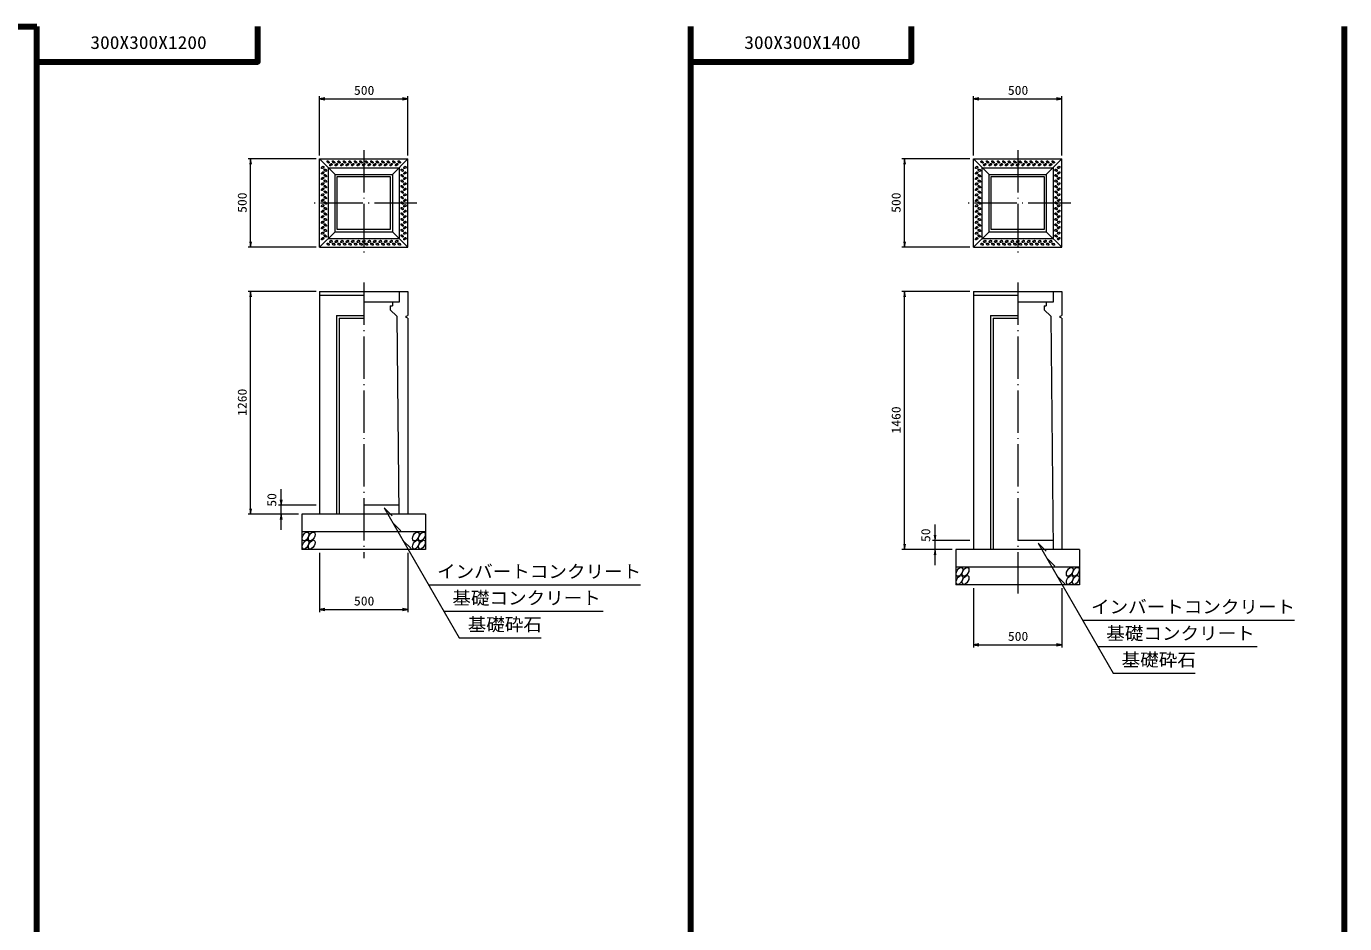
# Model space of a CAD drawing. Units: millimetres, scale not verified. Extents: x -8410 to 41710, y -74801 to 5940.
# Drawn here: x 34251 to 41710, y -11018 to -5940 of the extents above; entities that cross this region are included whole.
import ezdxf
from ezdxf.enums import TextEntityAlignment as Align

# ---------------------------------------------------------------- set-up
doc = ezdxf.new("R2010")
doc.units = ezdxf.units.MM
doc.header["$LTSCALE"] = 20
doc.linetypes.add('LONG_DASHED_DOTTED', pattern=[15.25, 12, -1.5, 0.25, -1.5])
for name, color, linetype, lineweight in [('0-0_グループ[0](0)-D-BMK(0)', 2, 'LONG_DASHED_DOTTED', 13), ('0-1_グループ[0](0)-D-STR(1)', 1, 'Continuous', 13), ('0-2_グループ[0](0)-D-STR-DIM(2)', 7, 'Continuous', 13), ('0-3_グループ[0](0)-D-STR-HTXT(3)', 7, 'Continuous', 13), ('0-5_グループ[0](0)-D-TTL(5)', 2, 'Continuous', 140)]:
    doc.layers.add(name, color=color, linetype=linetype, lineweight=lineweight)
doc.layers.add('0-4_グループ[0](0)-D-STR-TXT(4)', color=7, linetype='Continuous')
doc.layers.add('0-6_グループ[0](0)-D-TTL-TXT(6)', color=7, linetype='Continuous')
doc.styles.add('ＭＳ ゴシック', font='')
doc.styles.get('ＭＳ ゴシック').set_extended_font_data('MS Gothic')

msp = doc.modelspace()

# ---------------------------------------------------------------- linework, layer by layer
at = {"layer": '0-0_グループ[0](0)-D-BMK(0)'}
for p, q in [((36160, -6640), (36160, -7240)), ((39860, -6640), (39860, -7240)), ((36460, -6940), (35860, -6940)), ((40160, -6940), (39560, -6940)), ((36160, -7390), (36160, -8950)), ((39860, -7390), (39860, -9150))]:
    msp.add_line(p, q, dxfattribs=at)
at = {"layer": '0-1_グループ[0](0)-D-STR(1)'}
for p, q in [((35910, -7190), (35910, -6690)), ((35910, -6690), (36410, -6690)), ((35910, -6690), (35998, -6778)), ((36410, -6690), (36322, -6778)), ((36410, -7190), (36410, -6690)), ((39610, -7190), (39610, -6690)), ((39610, -6690), (40110, -6690)), ((39610, -6690), (39698, -6778)), ((40110, -6690), (40022, -6778)), ((40110, -7190), (40110, -6690)), ((35960, -7140), (35960, -6740)), ((35960, -6740), (36360, -6740)), ((35998, -7102), (35998, -6778)), ((35998, -6778), (36322, -6778)), ((36322, -6778), (36322, -7102)), ((36360, -6740), (36360, -7140)), ((39660, -7140), (39660, -6740)), ((39660, -6740), (40060, -6740)), ((39698, -7102), (39698, -6778)), ((39698, -6778), (40022, -6778)), ((40022, -6778), (40022, -7102)), ((40060, -6740), (40060, -7140)), ((36010, -7090), (36010, -6790)), ((36010, -6790), (36310, -6790)), ((36310, -6790), (36310, -7090)), ((39710, -7090), (39710, -6790)), ((39710, -6790), (40010, -6790)), ((40010, -6790), (40010, -7090)), ((35910, -7190), (35998, -7102)), ((35960, -7140), (36360, -7140)), ((35998, -7102), (36322, -7102)), ((36310, -7090), (36010, -7090)), ((36410, -7190), (36322, -7102)), ((39610, -7190), (39698, -7102)), ((39660, -7140), (40060, -7140)), ((39698, -7102), (40022, -7102)), ((40010, -7090), (39710, -7090)), ((40110, -7190), (40022, -7102)), ((35910, -7190), (36410, -7190)), ((39610, -7190), (40110, -7190)), ((35910, -7440), (35910, -8700)), ((35910, -7440), (36410, -7440)), ((36410, -7440), (36410, -7576.5)), ((39610, -7440), (39610, -8900)), ((39610, -7440), (40110, -7440)), ((40110, -7440), (40110, -7576.5)), ((35910, -7462), (36160, -7462)), ((36310, -7522), (36310, -7545)), ((36310, -7522), (36322, -7522)), ((36322, -7500), (36322, -7522)), ((39610, -7462), (39860, -7462)), ((40010, -7522), (40010, -7545)), ((40010, -7522), (40022, -7522)), ((40022, -7500), (40022, -7522)), ((36006.5, -7576.5), (36160, -7576.5)), ((36006.5, -7576.5), (36006.5, -8700)), ((36021.5, -7591.5), (36021.5, -8700)), ((36021.5, -7591.5), (36160, -7591.5)), ((36310, -7545), (36348, -7580)), ((36348, -7580), (36358.18, -8700)), ((36400, -7580), (36410, -7576.5)), ((36410, -7591.5), (36410, -8700)), ((39706.5, -7576.5), (39860, -7576.5)), ((39706.5, -7576.5), (39706.5, -8900)), ((39721.5, -7591.5), (39721.5, -8900)), ((39721.5, -7591.5), (39860, -7591.5)), ((40010, -7545), (40048, -7580)), ((40048, -7580), (40060, -8900)), ((40100, -7580), (40110, -7576.5)), ((40110, -7591.5), (40110, -8900)), ((36357.73, -8650), (36160, -8650)), ((35810, -8700), (35810, -8900)), ((36510, -8700), (35810, -8700)), ((36510, -8700), (36510, -8900)), ((36510, -8800), (35810, -8800)), ((40059.55, -8850), (39860, -8850)), ((36510, -8900), (35810, -8900)), ((39510, -8900), (39510, -9100)), ((40210, -8900), (39510, -8900)), ((40210, -8900), (40210, -9100)), ((40210, -9000), (39510, -9000)), ((40210, -9100), (39510, -9100))]:
    msp.add_line(p, q, dxfattribs=at)
for points in [[(36360, -7440), (36360, -7500), (36160, -7500)], [(40060, -7440), (40060, -7500), (39860, -7500)], [(36410, -7591.5), (36400, -7588), (36400, -7580)], [(40110, -7591.5), (40100, -7588), (40100, -7580)]]:
    msp.add_lwpolyline(points, dxfattribs=at)
for centre, major_axis, ratio in [((35958.5, -6707.25), (-6.01, 6.01), 0.529412), ((35989.5, -6707.25), (-6.01, 6.01), 0.529412), ((36020.5, -6707.25), (-6.01, 6.01), 0.529412), ((36051.5, -6707.25), (-6.01, 6.01), 0.529412), ((36082.5, -6707.25), (-6.01, 6.01), 0.529412), ((36113.5, -6707.25), (-6.01, 6.01), 0.529412), ((36144.5, -6707.25), (-6.01, 6.01), 0.529412), ((36175.5, -6707.25), (-6.01, 6.01), 0.529412), ((36206.5, -6707.25), (-6.01, 6.01), 0.529412), ((36237.5, -6707.25), (-6.01, 6.01), 0.529412), ((36268.5, -6707.25), (-6.01, 6.01), 0.529412), ((36299.5, -6707.25), (-6.01, 6.01), 0.529412), ((36330.5, -6707.25), (-6.01, 6.01), 0.529412), ((36361.5, -6707.25), (-6.01, 6.01), 0.529412), ((39658.5, -6707.25), (-6.01, 6.01), 0.529412), ((39689.5, -6707.25), (-6.01, 6.01), 0.529412), ((39720.5, -6707.25), (-6.01, 6.01), 0.529412), ((39751.5, -6707.25), (-6.01, 6.01), 0.529412), ((39782.5, -6707.25), (-6.01, 6.01), 0.529412), ((39813.5, -6707.25), (-6.01, 6.01), 0.529412), ((39844.5, -6707.25), (-6.01, 6.01), 0.529412), ((39875.5, -6707.25), (-6.01, 6.01), 0.529412), ((39906.5, -6707.25), (-6.01, 6.01), 0.529412), ((39937.5, -6707.25), (-6.01, 6.01), 0.529412), ((39968.5, -6707.25), (-6.01, 6.01), 0.529412), ((39999.5, -6707.25), (-6.01, 6.01), 0.529412), ((40030.5, -6707.25), (-6.01, 6.01), 0.529412), ((40061.5, -6707.25), (-6.01, 6.01), 0.529412), ((35927.25, -6738.5), (-6.01, -6.01), 0.529412), ((35927.25, -6769.5), (-6.01, -6.01), 0.529412), ((35942.75, -6754), (-6.01, 6.01), 0.529412), ((35942.75, -6785), (-6.01, 6.01), 0.529412), ((35974, -6722.75), (6.01, 6.01), 0.529412), ((36005, -6722.75), (6.01, 6.01), 0.529412), ((36036, -6722.75), (6.01, 6.01), 0.529412), ((36067, -6722.75), (6.01, 6.01), 0.529412), ((36098, -6722.75), (6.01, 6.01), 0.529412), ((36129, -6722.75), (6.01, 6.01), 0.529412), ((36160, -6722.75), (6.01, 6.01), 0.529412), ((36191, -6722.75), (6.01, 6.01), 0.529412), ((36222, -6722.75), (6.01, 6.01), 0.529412), ((36253, -6722.75), (6.01, 6.01), 0.529412), ((36284, -6722.75), (6.01, 6.01), 0.529412), ((36315, -6722.75), (6.01, 6.01), 0.529412), ((36346, -6722.75), (6.01, 6.01), 0.529412), ((36377.25, -6754), (6.01, -6.01), 0.529412), ((36377.25, -6785), (6.01, -6.01), 0.529412), ((36392.75, -6738.5), (6.01, 6.01), 0.529412), ((36392.75, -6769.5), (6.01, 6.01), 0.529412), ((39627.25, -6738.5), (-6.01, -6.01), 0.529412), ((39627.25, -6769.5), (-6.01, -6.01), 0.529412), ((39642.75, -6754), (-6.01, 6.01), 0.529412), ((39642.75, -6785), (-6.01, 6.01), 0.529412), ((39674, -6722.75), (6.01, 6.01), 0.529412), ((39705, -6722.75), (6.01, 6.01), 0.529412), ((39736, -6722.75), (6.01, 6.01), 0.529412), ((39767, -6722.75), (6.01, 6.01), 0.529412), ((39798, -6722.75), (6.01, 6.01), 0.529412), ((39829, -6722.75), (6.01, 6.01), 0.529412), ((39860, -6722.75), (6.01, 6.01), 0.529412), ((39891, -6722.75), (6.01, 6.01), 0.529412), ((39922, -6722.75), (6.01, 6.01), 0.529412), ((39953, -6722.75), (6.01, 6.01), 0.529412), ((39984, -6722.75), (6.01, 6.01), 0.529412), ((40015, -6722.75), (6.01, 6.01), 0.529412), ((40046, -6722.75), (6.01, 6.01), 0.529412), ((40077.25, -6754), (6.01, -6.01), 0.529412), ((40077.25, -6785), (6.01, -6.01), 0.529412), ((40092.75, -6738.5), (6.01, 6.01), 0.529412), ((40092.75, -6769.5), (6.01, 6.01), 0.529412), ((35927.25, -6800.5), (-6.01, -6.01), 0.529412), ((35927.25, -6831.5), (-6.01, -6.01), 0.529412), ((35927.25, -6862.5), (-6.01, -6.01), 0.529412), ((35942.75, -6816), (-6.01, 6.01), 0.529412), ((35942.75, -6847), (-6.01, 6.01), 0.529412), ((36377.25, -6816), (6.01, -6.01), 0.529412), ((36377.25, -6847), (6.01, -6.01), 0.529412), ((36392.75, -6800.5), (6.01, 6.01), 0.529412), ((36392.75, -6831.5), (6.01, 6.01), 0.529412), ((36392.75, -6862.5), (6.01, 6.01), 0.529412), ((39627.25, -6800.5), (-6.01, -6.01), 0.529412), ((39627.25, -6831.5), (-6.01, -6.01), 0.529412), ((39627.25, -6862.5), (-6.01, -6.01), 0.529412), ((39642.75, -6816), (-6.01, 6.01), 0.529412), ((39642.75, -6847), (-6.01, 6.01), 0.529412), ((40077.25, -6816), (6.01, -6.01), 0.529412), ((40077.25, -6847), (6.01, -6.01), 0.529412), ((40092.75, -6800.5), (6.01, 6.01), 0.529412), ((40092.75, -6831.5), (6.01, 6.01), 0.529412), ((40092.75, -6862.5), (6.01, 6.01), 0.529412), ((35927.25, -6893.5), (-6.01, -6.01), 0.529412), ((35927.25, -6924.5), (-6.01, -6.01), 0.529412), ((35942.75, -6878), (-6.01, 6.01), 0.529412), ((35942.75, -6909), (-6.01, 6.01), 0.529412), ((35942.75, -6940), (-6.01, 6.01), 0.529412), ((36377.25, -6878), (6.01, -6.01), 0.529412), ((36377.25, -6909), (6.01, -6.01), 0.529412), ((36377.25, -6940), (6.01, -6.01), 0.529412), ((36392.75, -6893.5), (6.01, 6.01), 0.529412), ((36392.75, -6924.5), (6.01, 6.01), 0.529412), ((39627.25, -6893.5), (-6.01, -6.01), 0.529412), ((39627.25, -6924.5), (-6.01, -6.01), 0.529412), ((39642.75, -6878), (-6.01, 6.01), 0.529412), ((39642.75, -6909), (-6.01, 6.01), 0.529412), ((39642.75, -6940), (-6.01, 6.01), 0.529412), ((40077.25, -6878), (6.01, -6.01), 0.529412), ((40077.25, -6909), (6.01, -6.01), 0.529412), ((40077.25, -6940), (6.01, -6.01), 0.529412), ((40092.75, -6893.5), (6.01, 6.01), 0.529412), ((40092.75, -6924.5), (6.01, 6.01), 0.529412), ((35927.25, -6955.5), (-6.01, -6.01), 0.529412), ((35927.25, -6986.5), (-6.01, -6.01), 0.529412), ((35927.25, -7017.5), (-6.01, -6.01), 0.529412), ((35942.75, -6971), (-6.01, 6.01), 0.529412), ((35942.75, -7002), (-6.01, 6.01), 0.529412), ((36377.25, -6971), (6.01, -6.01), 0.529412), ((36377.25, -7002), (6.01, -6.01), 0.529412), ((36392.75, -6955.5), (6.01, 6.01), 0.529412), ((36392.75, -6986.5), (6.01, 6.01), 0.529412), ((36392.75, -7017.5), (6.01, 6.01), 0.529412), ((39627.25, -6955.5), (-6.01, -6.01), 0.529412), ((39627.25, -6986.5), (-6.01, -6.01), 0.529412), ((39627.25, -7017.5), (-6.01, -6.01), 0.529412), ((39642.75, -6971), (-6.01, 6.01), 0.529412), ((39642.75, -7002), (-6.01, 6.01), 0.529412), ((40077.25, -6971), (6.01, -6.01), 0.529412), ((40077.25, -7002), (6.01, -6.01), 0.529412), ((40092.75, -6955.5), (6.01, 6.01), 0.529412), ((40092.75, -6986.5), (6.01, 6.01), 0.529412), ((40092.75, -7017.5), (6.01, 6.01), 0.529412), ((35927.25, -7048.5), (-6.01, -6.01), 0.529412), ((35927.25, -7079.5), (-6.01, -6.01), 0.529412), ((35942.75, -7033), (-6.01, 6.01), 0.529412), ((35942.75, -7064), (-6.01, 6.01), 0.529412), ((36377.25, -7033), (6.01, -6.01), 0.529412), ((36377.25, -7064), (6.01, -6.01), 0.529412), ((36392.75, -7048.5), (6.01, 6.01), 0.529412), ((36392.75, -7079.5), (6.01, 6.01), 0.529412), ((39627.25, -7048.5), (-6.01, -6.01), 0.529412), ((39627.25, -7079.5), (-6.01, -6.01), 0.529412), ((39642.75, -7033), (-6.01, 6.01), 0.529412), ((39642.75, -7064), (-6.01, 6.01), 0.529412), ((40077.25, -7033), (6.01, -6.01), 0.529412), ((40077.25, -7064), (6.01, -6.01), 0.529412), ((40092.75, -7048.5), (6.01, 6.01), 0.529412), ((40092.75, -7079.5), (6.01, 6.01), 0.529412), ((35927.25, -7110.5), (-6.01, -6.01), 0.529412), ((35927.25, -7141.5), (-6.01, -6.01), 0.529412), ((35942.75, -7095), (-6.01, 6.01), 0.529412), ((35942.75, -7126), (-6.01, 6.01), 0.529412), ((35974, -7157.25), (-6.01, -6.01), 0.529412), ((36005, -7157.25), (-6.01, -6.01), 0.529412), ((36036, -7157.25), (-6.01, -6.01), 0.529412), ((36067, -7157.25), (-6.01, -6.01), 0.529412), ((36098, -7157.25), (-6.01, -6.01), 0.529412), ((36129, -7157.25), (-6.01, -6.01), 0.529412), ((36160, -7157.25), (-6.01, -6.01), 0.529412), ((36191, -7157.25), (-6.01, -6.01), 0.529412), ((36222, -7157.25), (-6.01, -6.01), 0.529412), ((36253, -7157.25), (-6.01, -6.01), 0.529412), ((36284, -7157.25), (-6.01, -6.01), 0.529412), ((36315, -7157.25), (-6.01, -6.01), 0.529412), ((36346, -7157.25), (-6.01, -6.01), 0.529412), ((36377.25, -7095), (6.01, -6.01), 0.529412), ((36377.25, -7126), (6.01, -6.01), 0.529412), ((36392.75, -7110.5), (6.01, 6.01), 0.529412), ((36392.75, -7141.5), (6.01, 6.01), 0.529412), ((39627.25, -7110.5), (-6.01, -6.01), 0.529412), ((39627.25, -7141.5), (-6.01, -6.01), 0.529412), ((39642.75, -7095), (-6.01, 6.01), 0.529412), ((39642.75, -7126), (-6.01, 6.01), 0.529412), ((39674, -7157.25), (-6.01, -6.01), 0.529412), ((39705, -7157.25), (-6.01, -6.01), 0.529412), ((39736, -7157.25), (-6.01, -6.01), 0.529412), ((39767, -7157.25), (-6.01, -6.01), 0.529412), ((39798, -7157.25), (-6.01, -6.01), 0.529412), ((39829, -7157.25), (-6.01, -6.01), 0.529412), ((39860, -7157.25), (-6.01, -6.01), 0.529412), ((39891, -7157.25), (-6.01, -6.01), 0.529412), ((39922, -7157.25), (-6.01, -6.01), 0.529412), ((39953, -7157.25), (-6.01, -6.01), 0.529412), ((39984, -7157.25), (-6.01, -6.01), 0.529412), ((40015, -7157.25), (-6.01, -6.01), 0.529412), ((40046, -7157.25), (-6.01, -6.01), 0.529412), ((40077.25, -7095), (6.01, -6.01), 0.529412), ((40077.25, -7126), (6.01, -6.01), 0.529412), ((40092.75, -7110.5), (6.01, 6.01), 0.529412), ((40092.75, -7141.5), (6.01, 6.01), 0.529412), ((35958.5, -7172.75), (6.01, -6.01), 0.529412), ((35989.5, -7172.75), (6.01, -6.01), 0.529412), ((36020.5, -7172.75), (6.01, -6.01), 0.529412), ((36051.5, -7172.75), (6.01, -6.01), 0.529412), ((36082.5, -7172.75), (6.01, -6.01), 0.529412), ((36113.5, -7172.75), (6.01, -6.01), 0.529412), ((36144.5, -7172.75), (6.01, -6.01), 0.529412), ((36175.5, -7172.75), (6.01, -6.01), 0.529412), ((36206.5, -7172.75), (6.01, -6.01), 0.529412), ((36237.5, -7172.75), (6.01, -6.01), 0.529412), ((36268.5, -7172.75), (6.01, -6.01), 0.529412), ((36299.5, -7172.75), (6.01, -6.01), 0.529412), ((36330.5, -7172.75), (6.01, -6.01), 0.529412), ((36361.5, -7172.75), (6.01, -6.01), 0.529412), ((39658.5, -7172.75), (6.01, -6.01), 0.529412), ((39689.5, -7172.75), (6.01, -6.01), 0.529412), ((39720.5, -7172.75), (6.01, -6.01), 0.529412), ((39751.5, -7172.75), (6.01, -6.01), 0.529412), ((39782.5, -7172.75), (6.01, -6.01), 0.529412), ((39813.5, -7172.75), (6.01, -6.01), 0.529412), ((39844.5, -7172.75), (6.01, -6.01), 0.529412), ((39875.5, -7172.75), (6.01, -6.01), 0.529412), ((39906.5, -7172.75), (6.01, -6.01), 0.529412), ((39937.5, -7172.75), (6.01, -6.01), 0.529412), ((39968.5, -7172.75), (6.01, -6.01), 0.529412), ((39999.5, -7172.75), (6.01, -6.01), 0.529412), ((40030.5, -7172.75), (6.01, -6.01), 0.529412), ((40061.5, -7172.75), (6.01, -6.01), 0.529412), ((35830.43, -8827), (-13.75, -23.82), 0.545455), ((35865.43, -8827), (-13.75, -23.82), 0.545455), ((36454.43, -8827), (-13.75, -23.82), 0.545455), ((36489.43, -8827), (-13.75, -23.82), 0.545455), ((35830.43, -8873), (-13.75, -23.82), 0.545455), ((35865.43, -8873), (-13.75, -23.82), 0.545455), ((36454.43, -8873), (-13.75, -23.82), 0.545455), ((36489.43, -8873), (-13.75, -23.82), 0.545455), ((39530.43, -9027), (-13.75, -23.82), 0.545455), ((39565.43, -9027), (-13.75, -23.82), 0.545455), ((40154.43, -9027), (-13.75, -23.82), 0.545455), ((40189.43, -9027), (-13.75, -23.82), 0.545455), ((39530.43, -9073), (-13.75, -23.82), 0.545455), ((39565.43, -9073), (-13.75, -23.82), 0.545455), ((40154.43, -9073), (-13.75, -23.82), 0.545455), ((40189.43, -9073), (-13.75, -23.82), 0.545455)]:
    msp.add_ellipse(centre, major_axis=major_axis, ratio=ratio, dxfattribs=at)
at = {"layer": '0-2_グループ[0](0)-D-STR-DIM(2)'}
for p, q in [((35910, -6670), (35910, -6335)), ((36410, -6670), (36410, -6335)), ((39610, -6670), (39610, -6335)), ((40110, -6670), (40110, -6335)), ((35910, -6350), (36410, -6350)), ((39610, -6350), (40110, -6350)), ((35890, -6690), (35505, -6690)), ((35520, -7190), (35520, -6690)), ((39590, -6690), (39205, -6690)), ((39220, -7190), (39220, -6690)), ((35890, -7190), (35505, -7190)), ((39590, -7190), (39205, -7190)), ((35890, -7440), (35505, -7440)), ((35520, -8700), (35520, -7440)), ((39590, -7440), (39205, -7440)), ((39220, -8900), (39220, -7440)), ((35692.48, -8790), (35692.48, -8560)), ((35692.48, -8650), (35692.48, -8560)), ((35890, -8650), (35677.48, -8650)), ((35790, -8700), (35505, -8700)), ((35790, -8700), (35677.48, -8700)), ((35692.48, -8790), (35692.48, -8700)), ((39392.48, -8990), (39392.48, -8760)), ((39392.48, -8850), (39392.48, -8760)), ((39590, -8850), (39377.48, -8850)), ((35910, -8920), (35910, -9255)), ((36410, -8920), (36410, -9255)), ((39490, -8900), (39205, -8900)), ((39490, -8900), (39377.48, -8900)), ((39392.48, -8990), (39392.48, -8900)), ((39610, -9120), (39610, -9455)), ((40110, -9120), (40110, -9455)), ((35910, -9240), (36410, -9240)), ((39610, -9440), (40110, -9440))]:
    msp.add_line(p, q, dxfattribs=at)
for points in [[(35940, -6345), (35910, -6350), (35940, -6355)], [(36380, -6355), (36410, -6350), (36380, -6345)], [(39640, -6345), (39610, -6350), (39640, -6355)], [(40080, -6355), (40110, -6350), (40080, -6345)], [(35525, -6720), (35520, -6690), (35515, -6720)], [(39225, -6720), (39220, -6690), (39215, -6720)], [(35515, -7160), (35520, -7190), (35525, -7160)], [(39215, -7160), (39220, -7190), (39225, -7160)], [(35525, -7470), (35520, -7440), (35515, -7470)], [(39225, -7470), (39220, -7440), (39215, -7470)], [(35687.48, -8620), (35692.48, -8650), (35697.48, -8620)], [(35515, -8670), (35520, -8700), (35525, -8670)], [(35697.48, -8730), (35692.48, -8700), (35687.48, -8730)], [(39215, -8870), (39220, -8900), (39225, -8870)], [(39387.48, -8820), (39392.48, -8850), (39397.48, -8820)], [(39397.48, -8930), (39392.48, -8900), (39387.48, -8930)], [(35940, -9235), (35910, -9240), (35940, -9245)], [(36380, -9245), (36410, -9240), (36380, -9235)], [(39640, -9435), (39610, -9440), (39640, -9445)], [(40080, -9445), (40110, -9440), (40080, -9435)]]:
    msp.add_lwpolyline(points, dxfattribs=at)
at = {"layer": '0-3_グループ[0](0)-D-STR-HTXT(3)'}
for p, q in [((36275, -8665), (36699.35, -9400)), ((36275, -8665), (36320.75, -8710.75)), ((36324.07, -8750), (36369.83, -8795.75)), ((36381.81, -8850), (36427.56, -8895.75)), ((39975, -8865), (40399.35, -9600)), ((39975, -8865), (40020.75, -8910.75)), ((40024.07, -8950), (40069.83, -8995.75)), ((36526.15, -9100), (37726.75, -9100)), ((40081.81, -9050), (40127.56, -9095.75)), ((36612.75, -9250), (37514.21, -9250)), ((40226.15, -9300), (41426.75, -9300)), ((36699.35, -9400), (37163.55, -9400)), ((40312.75, -9450), (41214.21, -9450)), ((40399.35, -9600), (40863.55, -9600))]:
    msp.add_line(p, q, dxfattribs=at)
at = {"layer": '0-5_グループ[0](0)-D-TTL(5)'}
for p, q in [((8410, -5940), (34310, -5940)), ((8410, -5940), (34310, -5940)), ((34310, -21690), (34310, -5940)), ((38010, -21690), (38010, -5940)), ((41710, -21690), (41710, -5940))]:
    msp.add_line(p, q, dxfattribs=at)
for points in [[(34310, -6140), (35560, -6140), (35560, -5940)], [(34310, -6140), (35560, -6140), (35560, -5940)], [(38010, -6140), (39260, -6140), (39260, -5940)], [(38010, -6140), (39260, -6140), (39260, -5940)]]:
    msp.add_lwpolyline(points, dxfattribs=at)

# ---------------------------------------------------------------- texts
at = {"layer": '0-2_グループ[0](0)-D-STR-DIM(2)', "style": 'ＭＳ ゴシック', "width": 1.1}
for p in [(36104.7, -6343), (39804.7, -6343), (36104.7, -9233), (39804.7, -9433)]:
    msp.add_text('500', height=51.32, dxfattribs=at).set_placement(p, align=Align.BOTTOM_LEFT)
for s, p in [('500', (35513, -6995.3)), ('500', (39213, -6995.3)), ('1260', (35513, -8144.2)), ('1460', (39213, -8244.2)), ('50', (35680.47, -8658.3)), ('50', (39380.47, -8858.3))]:
    msp.add_text(s, height=51.32, rotation=90, dxfattribs=at).set_placement(p, align=Align.BOTTOM_LEFT)
at = {"layer": '0-4_グループ[0](0)-D-STR-TXT(4)', "style": 'ＭＳ ゴシック', "width": 1.05}
for s, p in [('インバートコンクリート', (36574.85, -9083.68)), ('基礎コンクリート', (36661.45, -9233.68)), ('インバートコンクリート', (40274.85, -9283.68)), ('基礎砕石', (36748.06, -9383.68)), ('基礎コンクリート', (40361.45, -9433.68)), ('基礎砕石', (40448.06, -9583.68))]:
    msp.add_text(s, height=73.31, dxfattribs=at).set_placement(p, align=Align.BOTTOM_LEFT)
at = {"layer": '0-6_グループ[0](0)-D-TTL-TXT(6)', "style": 'ＭＳ ゴシック', "width": 1.1}
for s, p in [('300X300X1200', (34613, -6090)), ('300X300X1400', (38313, -6090))]:
    msp.add_text(s, height=73.31, dxfattribs=at).set_placement(p, align=Align.BOTTOM_LEFT)

doc.saveas('drawing.dxf')
